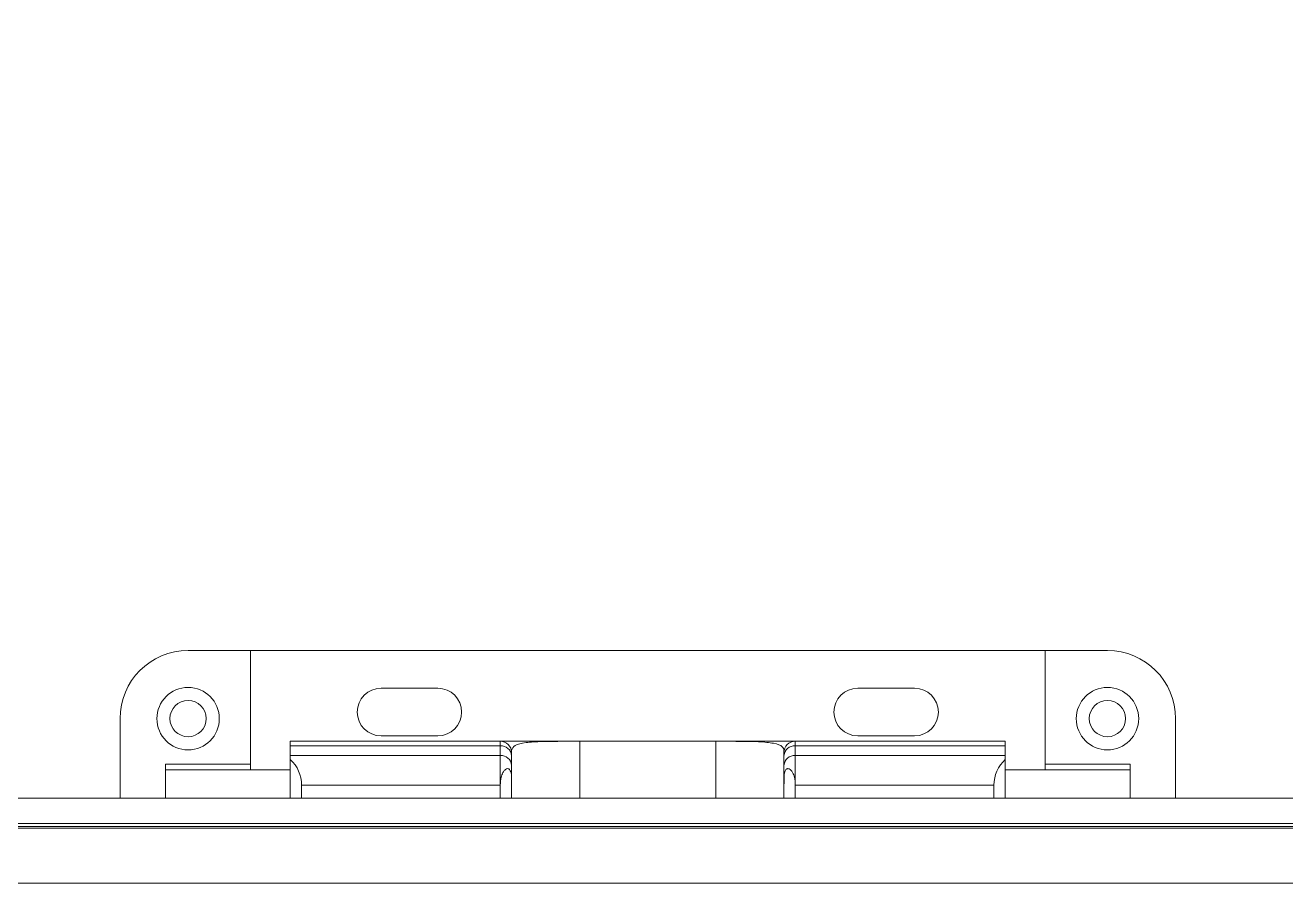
# Model space of a CAD drawing. Header units: inches. Extents: x 0.54 to 10.46, y 0.74 to 7.76.
# Drawn here: x 3.228 to 5.171, y 2.344 to 3.69 of the extents above; entities that cross this region are included whole.
import ezdxf

# ---------------------------------------------------------------- set-up
doc = ezdxf.new("R2010")
doc.units = ezdxf.units.IN
doc.header["$MEASUREMENT"] = 0
doc.layers.add('BG', color=7, linetype='Continuous')
doc.layers.add('MCG-INT-4FT', color=7, linetype='Continuous')

# ---------------------------------------------------------------- blocks, each defined once
blk = doc.blocks.new('block 2')
at = {"layer": 'BG', "true_color": 0xffffff}
h = blk.add_hatch(color=7, dxfattribs=at)
h.dxf.hatch_style = 2
edge = h.paths.add_edge_path()
edge.add_spline(control_points=[(10.296, 0.9061), (10.296, 0.9061), (0.8711, 0.9061), (0.8711, 0.9061), (0.8702, 0.9061), (0.8694, 0.9069), (0.8694, 0.9079), (0.8694, 0.9079), (0.8694, 7.5922), (0.8694, 7.5922), (0.8694, 7.5931), (0.8702, 7.5939), (0.8711, 7.5939), (0.8711, 7.5939), (10.296, 7.5939), (10.296, 7.5939), (10.297, 7.5939), (10.2977, 7.5931), (10.2977, 7.5922), (10.2977, 7.5922), (10.2977, 0.9079), (10.2977, 0.9079), (10.2977, 0.9069), (10.297, 0.9061), (10.296, 0.9061)], knot_values=[0, 0, 0, 0, 1, 1, 1, 2, 2, 2, 3, 3, 3, 4, 4, 4, 5, 5, 5, 6, 6, 6, 7, 7, 7, 8, 8, 8, 8], degree=3, periodic=1)
h.paths.add_polyline_path([(0.8729, 0.9096), (10.2943, 0.9096), (10.2943, 7.5904), (0.8729, 7.5904)])
at = {"layer": 'BG', "lineweight": 0}
blk.add_open_spline([(10.296, 0.9061), (10.296, 0.9061), (0.8711, 0.9061), (0.8711, 0.9061), (0.8702, 0.9061), (0.8694, 0.9069), (0.8694, 0.9079), (0.8694, 0.9079), (0.8694, 7.5922), (0.8694, 7.5922), (0.8694, 7.5931), (0.8702, 7.5939), (0.8711, 7.5939), (0.8711, 7.5939), (10.296, 7.5939), (10.296, 7.5939), (10.297, 7.5939), (10.2977, 7.5931), (10.2977, 7.5922), (10.2977, 7.5922), (10.2977, 0.9079), (10.2977, 0.9079), (10.2977, 0.9069), (10.297, 0.9061), (10.296, 0.9061)], degree=3, knots=[0, 0, 0, 0, 1, 1, 1, 2, 2, 2, 3, 3, 3, 4, 4, 4, 5, 5, 5, 6, 6, 6, 7, 7, 7, 8, 8, 8, 8], dxfattribs=at)
blk = doc.blocks.new('block 62')
at = {"layer": 'BG', "true_color": 0xffffff}
h = blk.add_hatch(color=7, dxfattribs=at)
h.dxf.hatch_style = 2
edge = h.paths.add_edge_path()
edge.add_spline(control_points=[(10.4631, 0.739), (10.4631, 0.739), (0.5369, 0.739), (0.5369, 0.739), (0.5359, 0.739), (0.5352, 0.7398), (0.5352, 0.7407), (0.5352, 0.7407), (0.5352, 7.7593), (0.5352, 7.7593), (0.5352, 7.7602), (0.5359, 7.761), (0.5369, 7.761), (0.5369, 7.761), (10.4631, 7.761), (10.4631, 7.761), (10.4641, 7.761), (10.4648, 7.7602), (10.4648, 7.7593), (10.4648, 7.7593), (10.4648, 0.7407), (10.4648, 0.7407), (10.4648, 0.7398), (10.4641, 0.739), (10.4631, 0.739)], knot_values=[0, 0, 0, 0, 1, 1, 1, 2, 2, 2, 3, 3, 3, 4, 4, 4, 5, 5, 5, 6, 6, 6, 7, 7, 7, 8, 8, 8, 8], degree=3, periodic=1)
h.paths.add_polyline_path([(0.5386, 0.7425), (10.4614, 0.7425), (10.4614, 7.7575), (0.5386, 7.7575)])
at = {"layer": 'BG', "lineweight": 0}
blk.add_open_spline([(10.4631, 0.739), (10.4631, 0.739), (0.5369, 0.739), (0.5369, 0.739), (0.5359, 0.739), (0.5352, 0.7398), (0.5352, 0.7407), (0.5352, 0.7407), (0.5352, 7.7593), (0.5352, 7.7593), (0.5352, 7.7602), (0.5359, 7.761), (0.5369, 7.761), (0.5369, 7.761), (10.4631, 7.761), (10.4631, 7.761), (10.4641, 7.761), (10.4648, 7.7602), (10.4648, 7.7593), (10.4648, 7.7593), (10.4648, 0.7407), (10.4648, 0.7407), (10.4648, 0.7398), (10.4641, 0.739), (10.4631, 0.739)], degree=3, knots=[0, 0, 0, 0, 1, 1, 1, 2, 2, 2, 3, 3, 3, 4, 4, 4, 5, 5, 5, 6, 6, 6, 7, 7, 7, 8, 8, 8, 8], dxfattribs=at)
blk = doc.blocks.new('block 890')
at = {"layer": 'MCG-INT-4FT', "color": 7, "lineweight": 5, "true_color": 0xffffff}
blk.add_lwpolyline([(4.0824, 2.587), (3.96, 2.587)], dxfattribs=at)
blk = doc.blocks.new('block 891')
at = {"layer": 'MCG-INT-4FT', "color": 7, "lineweight": 5, "true_color": 0xffffff}
blk.add_lwpolyline([(4.4147, 2.587), (4.2923, 2.587)], dxfattribs=at)
blk = doc.blocks.new('block 892')
at = {"layer": 'MCG-INT-4FT', "color": 7, "lineweight": 5, "true_color": 0xffffff}
blk.add_lwpolyline([(1.6416, 2.4558), (6.7838, 2.4558)], dxfattribs=at)
blk = doc.blocks.new('block 895')
at = {"layer": 'MCG-INT-4FT', "color": 7, "lineweight": 5, "true_color": 0xffffff}
blk.add_open_spline([(4.8476, 2.6219), (4.8476, 2.6485), (4.8692, 2.67), (4.8957, 2.67), (4.9223, 2.67), (4.9438, 2.6485), (4.9438, 2.6219), (4.9438, 2.5954), (4.9223, 2.5738), (4.8957, 2.5738), (4.8692, 2.5738), (4.8476, 2.5954), (4.8476, 2.6219), (4.8476, 2.6219), (4.8476, 2.6219), (4.8476, 2.6219)], degree=3, knots=[0, 0, 0, 0, 1, 1, 1, 2, 2, 2, 3, 3, 3, 4, 4, 4, 5, 5, 5, 5], dxfattribs=at)
blk = doc.blocks.new('block 896')
at = {"layer": 'MCG-INT-4FT', "color": 7, "lineweight": 5, "true_color": 0xffffff}
blk.add_lwpolyline([(4.9307, 2.5432), (4.9307, 2.552)], dxfattribs=at)
blk = doc.blocks.new('block 897')
at = {"layer": 'MCG-INT-4FT', "color": 7, "lineweight": 5, "true_color": 0xffffff}
blk.add_lwpolyline([(4.7995, 2.552), (4.9307, 2.552)], dxfattribs=at)
blk = doc.blocks.new('block 898')
at = {"layer": 'MCG-INT-4FT', "color": 7, "lineweight": 5, "true_color": 0xffffff}
blk.add_lwpolyline([(4.7995, 2.7269), (4.7995, 2.552)], dxfattribs=at)
blk = doc.blocks.new('block 899')
at = {"layer": 'MCG-INT-4FT', "color": 7, "lineweight": 5, "true_color": 0xffffff}
blk.add_lwpolyline([(4.8957, 2.7269), (4.7995, 2.7269)], dxfattribs=at)
blk = doc.blocks.new('block 900')
at = {"layer": 'MCG-INT-4FT', "color": 7, "lineweight": 5, "true_color": 0xffffff}
blk.add_open_spline([(5.0007, 2.6219), (5.0007, 2.6799), (4.9537, 2.7269), (4.8957, 2.7269)], degree=3, dxfattribs=at)
blk = doc.blocks.new('block 901')
at = {"layer": 'MCG-INT-4FT', "color": 7, "lineweight": 5, "true_color": 0xffffff}
blk.add_lwpolyline([(5.0007, 2.6219), (5.0007, 2.4995)], dxfattribs=at)
blk = doc.blocks.new('block 908')
at = {"layer": 'MCG-INT-4FT', "color": 7, "lineweight": 5, "true_color": 0xffffff}
blk.add_open_spline([(4.8677, 2.6219), (4.8677, 2.6374), (4.8803, 2.6499), (4.8957, 2.6499), (4.9112, 2.6499), (4.9237, 2.6374), (4.9237, 2.6219), (4.9237, 2.6065), (4.9112, 2.594), (4.8957, 2.594), (4.8803, 2.594), (4.8677, 2.6065), (4.8677, 2.6219), (4.8677, 2.6219), (4.8677, 2.6219), (4.8677, 2.6219)], degree=3, knots=[0, 0, 0, 0, 1, 1, 1, 2, 2, 2, 3, 3, 3, 4, 4, 4, 5, 5, 5, 5], dxfattribs=at)
blk = doc.blocks.new('block 910')
at = {"layer": 'MCG-INT-4FT', "color": 7, "lineweight": 5, "true_color": 0xffffff}
blk.add_open_spline([(3.4309, 2.6219), (3.4309, 2.6485), (3.4524, 2.67), (3.479, 2.67), (3.5056, 2.67), (3.5271, 2.6485), (3.5271, 2.6219), (3.5271, 2.5954), (3.5056, 2.5738), (3.479, 2.5738), (3.4524, 2.5738), (3.4309, 2.5954), (3.4309, 2.6219), (3.4309, 2.6219), (3.4309, 2.6219), (3.4309, 2.6219)], degree=3, knots=[0, 0, 0, 0, 1, 1, 1, 2, 2, 2, 3, 3, 3, 4, 4, 4, 5, 5, 5, 5], dxfattribs=at)
blk = doc.blocks.new('block 918')
at = {"layer": 'MCG-INT-4FT', "color": 7, "lineweight": 5, "true_color": 0xffffff}
blk.add_lwpolyline([(3.3741, 2.4995), (3.3741, 2.6219)], dxfattribs=at)
blk = doc.blocks.new('block 919')
at = {"layer": 'MCG-INT-4FT', "color": 7, "lineweight": 5, "true_color": 0xffffff}
blk.add_open_spline([(3.479, 2.7269), (3.421, 2.7269), (3.3741, 2.6799), (3.3741, 2.6219)], degree=3, dxfattribs=at)
blk = doc.blocks.new('block 920')
at = {"layer": 'MCG-INT-4FT', "color": 7, "lineweight": 5, "true_color": 0xffffff}
blk.add_lwpolyline([(3.479, 2.7269), (3.5752, 2.7269)], dxfattribs=at)
blk = doc.blocks.new('block 921')
at = {"layer": 'MCG-INT-4FT', "color": 7, "lineweight": 5, "true_color": 0xffffff}
blk.add_lwpolyline([(3.5752, 2.7269), (3.5752, 2.552)], dxfattribs=at)
blk = doc.blocks.new('block 922')
at = {"layer": 'MCG-INT-4FT', "color": 7, "lineweight": 5, "true_color": 0xffffff}
blk.add_lwpolyline([(3.5752, 2.552), (3.444, 2.552)], dxfattribs=at)
blk = doc.blocks.new('block 923')
at = {"layer": 'MCG-INT-4FT', "color": 7, "lineweight": 5, "true_color": 0xffffff}
blk.add_lwpolyline([(3.444, 2.5432), (3.444, 2.552)], dxfattribs=at)
blk = doc.blocks.new('block 924')
at = {"layer": 'MCG-INT-4FT', "color": 7, "lineweight": 5, "true_color": 0xffffff}
blk.add_open_spline([(3.451, 2.6219), (3.451, 2.6374), (3.4636, 2.6499), (3.479, 2.6499), (3.4945, 2.6499), (3.507, 2.6374), (3.507, 2.6219), (3.507, 2.6065), (3.4945, 2.594), (3.479, 2.594), (3.4636, 2.594), (3.451, 2.6065), (3.451, 2.6219), (3.451, 2.6219), (3.451, 2.6219), (3.451, 2.6219)], degree=3, knots=[0, 0, 0, 0, 1, 1, 1, 2, 2, 2, 3, 3, 3, 4, 4, 4, 5, 5, 5, 5], dxfattribs=at)
blk = doc.blocks.new('block 926')
at = {"layer": 'MCG-INT-4FT', "color": 7, "lineweight": 5, "true_color": 0xffffff}
blk.add_lwpolyline([(3.9775, 2.5196), (3.9775, 2.5499)], dxfattribs=at)
blk = doc.blocks.new('block 927')
at = {"layer": 'MCG-INT-4FT', "color": 7, "lineweight": 5, "true_color": 0xffffff}
blk.add_open_spline([(3.96, 2.5196), (3.9602, 2.5237), (3.9605, 2.5277), (3.9614, 2.5315), (3.962, 2.5341), (3.963, 2.5366), (3.9642, 2.5388), (3.965, 2.5402), (3.9659, 2.5416), (3.9669, 2.5427), (3.9677, 2.5434), (3.9685, 2.5441), (3.9694, 2.5445), (3.97, 2.5448), (3.9707, 2.5449), (3.9713, 2.5449), (3.9719, 2.5449), (3.9724, 2.5448), (3.973, 2.5445), (3.9735, 2.5443), (3.974, 2.5439), (3.9744, 2.5434), (3.9748, 2.5429), (3.9752, 2.5423), (3.9755, 2.5417), (3.976, 2.5407), (3.9763, 2.5395), (3.9766, 2.5383), (3.9775, 2.5341), (3.9775, 2.5295), (3.9775, 2.5251), (3.9775, 2.5233), (3.9775, 2.5214), (3.9775, 2.5196)], degree=3, knots=[0, 0, 0, 0, 1, 1, 1, 2, 2, 2, 3, 3, 3, 4, 4, 4, 5, 5, 5, 6, 6, 6, 7, 7, 7, 8, 8, 8, 9, 9, 9, 10, 10, 10, 11, 11, 11, 11], dxfattribs=at)
blk = doc.blocks.new('block 928')
at = {"layer": 'MCG-INT-4FT', "color": 7, "lineweight": 5, "true_color": 0xffffff}
blk.add_lwpolyline([(3.96, 2.5651), (3.96, 2.5196)], dxfattribs=at)
blk = doc.blocks.new('block 929')
at = {"layer": 'MCG-INT-4FT', "color": 7, "lineweight": 5, "true_color": 0xffffff}
blk.add_open_spline([(3.9775, 2.5499), (3.9768, 2.5589), (3.969, 2.5657), (3.96, 2.5651)], degree=3, dxfattribs=at)
blk = doc.blocks.new('block 930')
at = {"layer": 'MCG-INT-4FT', "color": 7, "lineweight": 5, "true_color": 0xffffff}
blk.add_lwpolyline([(3.9775, 2.4995), (3.9775, 2.5196)], dxfattribs=at)
blk = doc.blocks.new('block 931')
at = {"layer": 'MCG-INT-4FT', "color": 7, "lineweight": 5, "true_color": 0xffffff}
blk.add_lwpolyline([(3.96, 2.4995), (3.96, 2.5196)], dxfattribs=at)
blk = doc.blocks.new('block 932')
at = {"layer": 'MCG-INT-4FT', "color": 7, "lineweight": 5, "true_color": 0xffffff}
blk.add_lwpolyline([(4.4147, 2.5651), (4.4147, 2.5196)], dxfattribs=at)
blk = doc.blocks.new('block 933')
at = {"layer": 'MCG-INT-4FT', "color": 7, "lineweight": 5, "true_color": 0xffffff}
blk.add_open_spline([(4.4147, 2.5196), (4.4145, 2.5237), (4.4142, 2.5277), (4.4133, 2.5315), (4.4127, 2.5341), (4.4118, 2.5366), (4.4106, 2.5388), (4.4098, 2.5402), (4.4088, 2.5416), (4.4078, 2.5427), (4.407, 2.5434), (4.4062, 2.5441), (4.4054, 2.5445), (4.4047, 2.5448), (4.4041, 2.5449), (4.4034, 2.5449), (4.4028, 2.5449), (4.4023, 2.5448), (4.4018, 2.5445), (4.4012, 2.5443), (4.4007, 2.5439), (4.4003, 2.5434), (4.3999, 2.5429), (4.3995, 2.5423), (4.3992, 2.5417), (4.3987, 2.5407), (4.3984, 2.5395), (4.3981, 2.5383), (4.3972, 2.5341), (4.3972, 2.5295), (4.3973, 2.5251), (4.3973, 2.5233), (4.3973, 2.5214), (4.3972, 2.5196)], degree=3, knots=[0, 0, 0, 0, 1, 1, 1, 2, 2, 2, 3, 3, 3, 4, 4, 4, 5, 5, 5, 6, 6, 6, 7, 7, 7, 8, 8, 8, 9, 9, 9, 10, 10, 10, 11, 11, 11, 11], dxfattribs=at)
blk = doc.blocks.new('block 934')
at = {"layer": 'MCG-INT-4FT', "color": 7, "lineweight": 5, "true_color": 0xffffff}
blk.add_lwpolyline([(4.3972, 2.5196), (4.3972, 2.5499)], dxfattribs=at)
blk = doc.blocks.new('block 935')
at = {"layer": 'MCG-INT-4FT', "color": 7, "lineweight": 5, "true_color": 0xffffff}
blk.add_open_spline([(4.4147, 2.5651), (4.4057, 2.5657), (4.3979, 2.5589), (4.3972, 2.5499)], degree=3, dxfattribs=at)
blk = doc.blocks.new('block 936')
at = {"layer": 'MCG-INT-4FT', "color": 7, "lineweight": 5, "true_color": 0xffffff}
blk.add_lwpolyline([(4.3972, 2.4995), (4.3972, 2.5196)], dxfattribs=at)
blk = doc.blocks.new('block 937')
at = {"layer": 'MCG-INT-4FT', "color": 7, "lineweight": 5, "true_color": 0xffffff}
blk.add_lwpolyline([(4.4147, 2.4995), (4.4147, 2.5196)], dxfattribs=at)
blk = doc.blocks.new('block 950')
at = {"layer": 'MCG-INT-4FT', "color": 7, "lineweight": 5, "true_color": 0xffffff}
blk.add_lwpolyline([(3.6539, 2.5196), (3.96, 2.5196)], dxfattribs=at)
blk = doc.blocks.new('block 951')
at = {"layer": 'MCG-INT-4FT', "color": 7, "lineweight": 5, "true_color": 0xffffff}
blk.add_open_spline([(3.6539, 2.5196), (3.6539, 2.5345), (3.6475, 2.5488), (3.6364, 2.5587)], degree=3, dxfattribs=at)
blk = doc.blocks.new('block 952')
at = {"layer": 'MCG-INT-4FT', "color": 7, "lineweight": 5, "true_color": 0xffffff}
blk.add_lwpolyline([(3.6364, 2.5587), (3.6364, 2.5651)], dxfattribs=at)
blk = doc.blocks.new('block 953')
at = {"layer": 'MCG-INT-4FT', "color": 7, "lineweight": 5, "true_color": 0xffffff}
blk.add_lwpolyline([(3.6364, 2.5651), (3.96, 2.5651)], dxfattribs=at)
blk = doc.blocks.new('block 954')
at = {"layer": 'MCG-INT-4FT', "color": 7, "lineweight": 5, "true_color": 0xffffff}
blk.add_lwpolyline([(3.6364, 2.4995), (3.6364, 2.5587)], dxfattribs=at)
blk = doc.blocks.new('block 955')
at = {"layer": 'MCG-INT-4FT', "color": 7, "lineweight": 5, "true_color": 0xffffff}
blk.add_lwpolyline([(3.6539, 2.4995), (3.6539, 2.5196)], dxfattribs=at)
blk = doc.blocks.new('block 961')
at = {"layer": 'MCG-INT-4FT', "color": 7, "lineweight": 5, "true_color": 0xffffff}
blk.add_lwpolyline([(4.7383, 2.5587), (4.7383, 2.5651)], dxfattribs=at)
blk = doc.blocks.new('block 962')
at = {"layer": 'MCG-INT-4FT', "color": 7, "lineweight": 5, "true_color": 0xffffff}
blk.add_open_spline([(4.7383, 2.5587), (4.7272, 2.5488), (4.7208, 2.5345), (4.7208, 2.5196)], degree=3, dxfattribs=at)
blk = doc.blocks.new('block 963')
at = {"layer": 'MCG-INT-4FT', "color": 7, "lineweight": 5, "true_color": 0xffffff}
blk.add_lwpolyline([(4.7208, 2.5196), (4.4147, 2.5196)], dxfattribs=at)
blk = doc.blocks.new('block 964')
at = {"layer": 'MCG-INT-4FT', "color": 7, "lineweight": 5, "true_color": 0xffffff}
blk.add_lwpolyline([(4.7383, 2.5651), (4.4147, 2.5651)], dxfattribs=at)
blk = doc.blocks.new('block 965')
at = {"layer": 'MCG-INT-4FT', "color": 7, "lineweight": 5, "true_color": 0xffffff}
blk.add_lwpolyline([(4.7208, 2.4995), (4.7208, 2.5196)], dxfattribs=at)
blk = doc.blocks.new('block 966')
at = {"layer": 'MCG-INT-4FT', "color": 7, "lineweight": 5, "true_color": 0xffffff}
blk.add_lwpolyline([(4.7383, 2.4995), (4.7383, 2.5587)], dxfattribs=at)
blk = doc.blocks.new('block 974')
at = {"layer": 'MCG-INT-4FT', "color": 7, "lineweight": 5, "true_color": 0xffffff}
blk.add_lwpolyline([(3.96, 2.5799), (3.96, 2.5651)], dxfattribs=at)
blk = doc.blocks.new('block 975')
at = {"layer": 'MCG-INT-4FT', "color": 7, "lineweight": 5, "true_color": 0xffffff}
blk.add_lwpolyline([(3.6364, 2.5799), (3.96, 2.5799)], dxfattribs=at)
blk = doc.blocks.new('block 976')
at = {"layer": 'MCG-INT-4FT', "color": 7, "lineweight": 5, "true_color": 0xffffff}
blk.add_lwpolyline([(3.6364, 2.5651), (3.6364, 2.5799)], dxfattribs=at)
blk = doc.blocks.new('block 977')
at = {"layer": 'MCG-INT-4FT', "color": 7, "lineweight": 5, "true_color": 0xffffff}
blk.add_open_spline([(3.9775, 2.5648), (3.9768, 2.5738), (3.969, 2.5805), (3.96, 2.5799)], degree=3, dxfattribs=at)
blk = doc.blocks.new('block 978')
at = {"layer": 'MCG-INT-4FT', "color": 7, "lineweight": 5, "true_color": 0xffffff}
blk.add_lwpolyline([(3.9775, 2.5499), (3.9775, 2.5648)], dxfattribs=at)
blk = doc.blocks.new('block 979')
at = {"layer": 'MCG-INT-4FT', "color": 7, "lineweight": 5, "true_color": 0xffffff}
blk.add_lwpolyline([(4.4147, 2.5799), (4.4147, 2.5651)], dxfattribs=at)
blk = doc.blocks.new('block 980')
at = {"layer": 'MCG-INT-4FT', "color": 7, "lineweight": 5, "true_color": 0xffffff}
blk.add_open_spline([(4.4147, 2.5799), (4.4057, 2.5805), (4.3979, 2.5738), (4.3972, 2.5648)], degree=3, dxfattribs=at)
blk = doc.blocks.new('block 981')
at = {"layer": 'MCG-INT-4FT', "color": 7, "lineweight": 5, "true_color": 0xffffff}
blk.add_lwpolyline([(4.3972, 2.5499), (4.3972, 2.5648)], dxfattribs=at)
blk = doc.blocks.new('block 982')
at = {"layer": 'MCG-INT-4FT', "color": 7, "lineweight": 5, "true_color": 0xffffff}
blk.add_lwpolyline([(4.7383, 2.5799), (4.4147, 2.5799)], dxfattribs=at)
blk = doc.blocks.new('block 983')
at = {"layer": 'MCG-INT-4FT', "color": 7, "lineweight": 5, "true_color": 0xffffff}
blk.add_lwpolyline([(4.7383, 2.5651), (4.7383, 2.5799)], dxfattribs=at)
blk = doc.blocks.new('block 994')
at = {"layer": 'MCG-INT-4FT', "color": 7, "lineweight": 5, "true_color": 0xffffff}
blk.add_lwpolyline([(3.96, 2.587), (3.96, 2.5799)], dxfattribs=at)
blk = doc.blocks.new('block 995')
at = {"layer": 'MCG-INT-4FT', "color": 7, "lineweight": 5, "true_color": 0xffffff}
blk.add_lwpolyline([(3.6364, 2.587), (3.96, 2.587)], dxfattribs=at)
blk = doc.blocks.new('block 996')
at = {"layer": 'MCG-INT-4FT', "color": 7, "lineweight": 5, "true_color": 0xffffff}
blk.add_lwpolyline([(3.6364, 2.5799), (3.6364, 2.587)], dxfattribs=at)
blk = doc.blocks.new('block 997')
at = {"layer": 'MCG-INT-4FT', "color": 7, "lineweight": 5, "true_color": 0xffffff}
blk.add_open_spline([(3.9775, 2.5695), (3.9775, 2.5791), (3.9696, 2.587), (3.96, 2.587)], degree=3, dxfattribs=at)
blk = doc.blocks.new('block 998')
at = {"layer": 'MCG-INT-4FT', "color": 7, "lineweight": 5, "true_color": 0xffffff}
blk.add_lwpolyline([(3.9775, 2.5648), (3.9775, 2.5695)], dxfattribs=at)
blk = doc.blocks.new('block 999')
at = {"layer": 'MCG-INT-4FT', "color": 7, "lineweight": 5, "true_color": 0xffffff}
blk.add_lwpolyline([(4.4147, 2.587), (4.4147, 2.5799)], dxfattribs=at)
blk = doc.blocks.new('block 1000')
at = {"layer": 'MCG-INT-4FT', "color": 7, "lineweight": 5, "true_color": 0xffffff}
blk.add_open_spline([(4.4147, 2.587), (4.4051, 2.587), (4.3972, 2.5791), (4.3972, 2.5695)], degree=3, dxfattribs=at)
blk = doc.blocks.new('block 1001')
at = {"layer": 'MCG-INT-4FT', "color": 7, "lineweight": 5, "true_color": 0xffffff}
blk.add_lwpolyline([(4.3972, 2.5648), (4.3972, 2.5695)], dxfattribs=at)
blk = doc.blocks.new('block 1002')
at = {"layer": 'MCG-INT-4FT', "color": 7, "lineweight": 5, "true_color": 0xffffff}
blk.add_lwpolyline([(4.7383, 2.587), (4.4147, 2.587)], dxfattribs=at)
blk = doc.blocks.new('block 1003')
at = {"layer": 'MCG-INT-4FT', "color": 7, "lineweight": 5, "true_color": 0xffffff}
blk.add_lwpolyline([(4.7383, 2.5799), (4.7383, 2.587)], dxfattribs=at)
blk = doc.blocks.new('block 1017')
at = {"layer": 'MCG-INT-4FT', "color": 7, "lineweight": 5, "true_color": 0xffffff}
blk.add_open_spline([(4.2923, 2.587), (4.3041, 2.587), (4.3159, 2.587), (4.327, 2.5869), (4.3382, 2.5869), (4.3486, 2.5867), (4.3578, 2.5863), (4.367, 2.5859), (4.3749, 2.5851), (4.3811, 2.5839), (4.3874, 2.5827), (4.392, 2.581), (4.3944, 2.5786), (4.3961, 2.5769), (4.3967, 2.5748), (4.3972, 2.5727)], degree=3, knots=[0, 0, 0, 0, 1, 1, 1, 2, 2, 2, 3, 3, 3, 4, 4, 4, 5, 5, 5, 5], dxfattribs=at)
blk = doc.blocks.new('block 1018')
at = {"layer": 'MCG-INT-4FT', "color": 7, "lineweight": 5, "true_color": 0xffffff}
blk.add_lwpolyline([(4.2923, 2.587), (4.0824, 2.587)], dxfattribs=at)
blk = doc.blocks.new('block 1019')
at = {"layer": 'MCG-INT-4FT', "color": 7, "lineweight": 5, "true_color": 0xffffff}
blk.add_open_spline([(3.9775, 2.5727), (3.9786, 2.5755), (3.9796, 2.5784), (3.9831, 2.5805), (3.9865, 2.5826), (3.9924, 2.5839), (3.9997, 2.5849), (4.0068, 2.5858), (4.0154, 2.5863), (4.025, 2.5866), (4.0348, 2.5869), (4.0456, 2.5869), (4.0569, 2.587), (4.0653, 2.587), (4.0738, 2.587), (4.0824, 2.587)], degree=3, knots=[0, 0, 0, 0, 1, 1, 1, 2, 2, 2, 3, 3, 3, 4, 4, 4, 5, 5, 5, 5], dxfattribs=at)
blk = doc.blocks.new('block 1022')
at = {"layer": 'MCG-INT-4FT', "color": 7, "lineweight": 5, "true_color": 0xffffff}
blk.add_lwpolyline([(4.3972, 2.5695), (4.3972, 2.5727)], dxfattribs=at)
blk = doc.blocks.new('block 1023')
at = {"layer": 'MCG-INT-4FT', "color": 7, "lineweight": 5, "true_color": 0xffffff}
blk.add_lwpolyline([(3.9775, 2.5727), (3.9775, 2.5695)], dxfattribs=at)
blk = doc.blocks.new('block 1024')
at = {"layer": 'MCG-INT-4FT', "color": 7, "lineweight": 5, "true_color": 0xffffff}
blk.add_lwpolyline([(4.0824, 2.587), (4.0824, 2.4995)], dxfattribs=at)
blk = doc.blocks.new('block 1026')
at = {"layer": 'MCG-INT-4FT', "color": 7, "lineweight": 5, "true_color": 0xffffff}
blk.add_lwpolyline([(4.2923, 2.4995), (4.2923, 2.587)], dxfattribs=at)
blk = doc.blocks.new('block 1028')
at = {"layer": 'MCG-INT-4FT', "color": 7, "lineweight": 5, "true_color": 0xffffff}
blk.add_lwpolyline([(3.444, 2.5432), (3.444, 2.4995)], dxfattribs=at)
blk = doc.blocks.new('block 1029')
at = {"layer": 'MCG-INT-4FT', "color": 7, "lineweight": 5, "true_color": 0xffffff}
blk.add_lwpolyline([(3.6364, 2.5432), (3.444, 2.5432)], dxfattribs=at)
blk = doc.blocks.new('block 1032')
at = {"layer": 'MCG-INT-4FT', "color": 7, "lineweight": 5, "true_color": 0xffffff}
blk.add_lwpolyline([(4.9307, 2.5432), (4.9307, 2.4995)], dxfattribs=at)
blk = doc.blocks.new('block 1033')
at = {"layer": 'MCG-INT-4FT', "color": 7, "lineweight": 5, "true_color": 0xffffff}
blk.add_lwpolyline([(4.7383, 2.5432), (4.9307, 2.5432)], dxfattribs=at)
blk = doc.blocks.new('block 1036')
at = {"layer": 'MCG-INT-4FT', "color": 7, "lineweight": 5, "true_color": 0xffffff}
blk.add_lwpolyline([(3.5752, 2.5432), (3.5752, 2.552)], dxfattribs=at)
blk = doc.blocks.new('block 1037')
at = {"layer": 'MCG-INT-4FT', "color": 7, "lineweight": 5, "true_color": 0xffffff}
blk.add_lwpolyline([(4.7995, 2.5432), (4.7995, 2.552)], dxfattribs=at)
blk = doc.blocks.new('block 1040')
at = {"layer": 'MCG-INT-4FT', "color": 7, "lineweight": 5, "true_color": 0xffffff}
blk.add_lwpolyline([(4.5109, 2.6688), (4.5984, 2.6688)], dxfattribs=at)
blk = doc.blocks.new('block 1041')
at = {"layer": 'MCG-INT-4FT', "color": 7, "lineweight": 5, "true_color": 0xffffff}
blk.add_open_spline([(4.5109, 2.6688), (4.4906, 2.6688), (4.4742, 2.6524), (4.4742, 2.6321), (4.4742, 2.6118), (4.4906, 2.5954), (4.5109, 2.5954)], degree=3, knots=[0, 0, 0, 0, 1, 1, 1, 2, 2, 2, 2], dxfattribs=at)
blk = doc.blocks.new('block 1042')
at = {"layer": 'MCG-INT-4FT', "color": 7, "lineweight": 5, "true_color": 0xffffff}
blk.add_lwpolyline([(4.5984, 2.5954), (4.5109, 2.5954)], dxfattribs=at)
blk = doc.blocks.new('block 1043')
at = {"layer": 'MCG-INT-4FT', "color": 7, "lineweight": 5, "true_color": 0xffffff}
blk.add_open_spline([(4.5984, 2.5954), (4.6187, 2.5954), (4.6351, 2.6118), (4.6351, 2.6321), (4.6351, 2.6524), (4.6187, 2.6688), (4.5984, 2.6688)], degree=3, knots=[0, 0, 0, 0, 1, 1, 1, 2, 2, 2, 2], dxfattribs=at)
blk = doc.blocks.new('block 1044')
at = {"layer": 'MCG-INT-4FT', "color": 7, "lineweight": 5, "true_color": 0xffffff}
blk.add_lwpolyline([(3.7763, 2.5954), (3.8638, 2.5954)], dxfattribs=at)
blk = doc.blocks.new('block 1045')
at = {"layer": 'MCG-INT-4FT', "color": 7, "lineweight": 5, "true_color": 0xffffff}
blk.add_open_spline([(3.8638, 2.5954), (3.8841, 2.5954), (3.9005, 2.6118), (3.9005, 2.6321), (3.9005, 2.6524), (3.8841, 2.6688), (3.8638, 2.6688)], degree=3, knots=[0, 0, 0, 0, 1, 1, 1, 2, 2, 2, 2], dxfattribs=at)
blk = doc.blocks.new('block 1046')
at = {"layer": 'MCG-INT-4FT', "color": 7, "lineweight": 5, "true_color": 0xffffff}
blk.add_lwpolyline([(3.8638, 2.6688), (3.7763, 2.6688)], dxfattribs=at)
blk = doc.blocks.new('block 1047')
at = {"layer": 'MCG-INT-4FT', "color": 7, "lineweight": 5, "true_color": 0xffffff}
blk.add_open_spline([(3.7763, 2.6688), (3.7561, 2.6688), (3.7396, 2.6524), (3.7396, 2.6321), (3.7396, 2.6118), (3.7561, 2.5954), (3.7763, 2.5954)], degree=3, knots=[0, 0, 0, 0, 1, 1, 1, 2, 2, 2, 2], dxfattribs=at)
blk = doc.blocks.new('block 1048')
at = {"layer": 'MCG-INT-4FT', "color": 7, "lineweight": 5, "true_color": 0xffffff}
blk.add_lwpolyline([(4.7995, 2.7269), (3.5752, 2.7269)], dxfattribs=at)
blk = doc.blocks.new('block 1100')
at = {"layer": 'MCG-INT-4FT', "color": 7, "lineweight": 5, "true_color": 0xffffff}
blk.add_lwpolyline([(6.7838, 2.4558), (1.6416, 2.4558)], dxfattribs=at)
blk = doc.blocks.new('block 1102')
at = {"layer": 'MCG-INT-4FT', "color": 7, "lineweight": 5, "true_color": 0xffffff}
blk.add_lwpolyline([(1.6416, 2.4995), (6.7838, 2.4995)], dxfattribs=at)
blk = doc.blocks.new('block 1105')
at = {"layer": 'MCG-INT-4FT', "color": 8, "lineweight": 5, "true_color": 0x808080}
blk.add_lwpolyline([(1.6416, 2.453), (6.7838, 2.453)], dxfattribs=at)
blk = doc.blocks.new('block 1106')
at = {"layer": 'MCG-INT-4FT', "color": 8, "lineweight": 5, "true_color": 0x808080}
blk.add_lwpolyline([(1.6416, 2.4605), (6.7838, 2.4605)], dxfattribs=at)
blk = doc.blocks.new('block 2028')
at = {"layer": 'MCG-INT-4FT', "color": 7, "lineweight": 5, "true_color": 0xffffff}
blk.add_lwpolyline([(1.6416, 2.3684), (6.7838, 2.3684)], dxfattribs=at)

msp = doc.modelspace()

# ---------------------------------------------------------------- block references
at = {"layer": 'BG'}
for name in ['block 62', 'block 2']:
    msp.add_blockref(name, (0, 0), dxfattribs=at)
at = {"layer": 'MCG-INT-4FT'}
for name in ['block 919', 'block 920', 'block 921', 'block 1048', 'block 898', 'block 899', 'block 900', 'block 910', 'block 1047', 'block 1046', 'block 1045', 'block 1041', 'block 1040', 'block 1043', 'block 895', 'block 924', 'block 908', 'block 918', 'block 901', 'block 995', 'block 996', 'block 1044', 'block 890', 'block 994', 'block 997', 'block 1019', 'block 1018', 'block 1024', 'block 891', 'block 1017', 'block 1026', 'block 1000', 'block 999', 'block 1002', 'block 1042', 'block 1003', 'block 975', 'block 976', 'block 952', 'block 953', 'block 977', 'block 974', 'block 929', 'block 928', 'block 1023', 'block 998', 'block 978', 'block 980', 'block 1022', 'block 1001', 'block 935', 'block 981', 'block 979', 'block 982', 'block 932', 'block 964', 'block 983', 'block 961', 'block 922', 'block 923', 'block 1036', 'block 951', 'block 954', 'block 927', 'block 926', 'block 934', 'block 933', 'block 962', 'block 966', 'block 897', 'block 1037', 'block 896', 'block 1028', 'block 1029', 'block 1033', 'block 1032', 'block 950', 'block 955', 'block 931', 'block 930', 'block 936', 'block 937', 'block 963', 'block 965', 'block 1102', 'block 1106', 'block 892', 'block 1100', 'block 1105', 'block 2028']:
    msp.add_blockref(name, (0, 0), dxfattribs=at)

doc.saveas('drawing.dxf')
